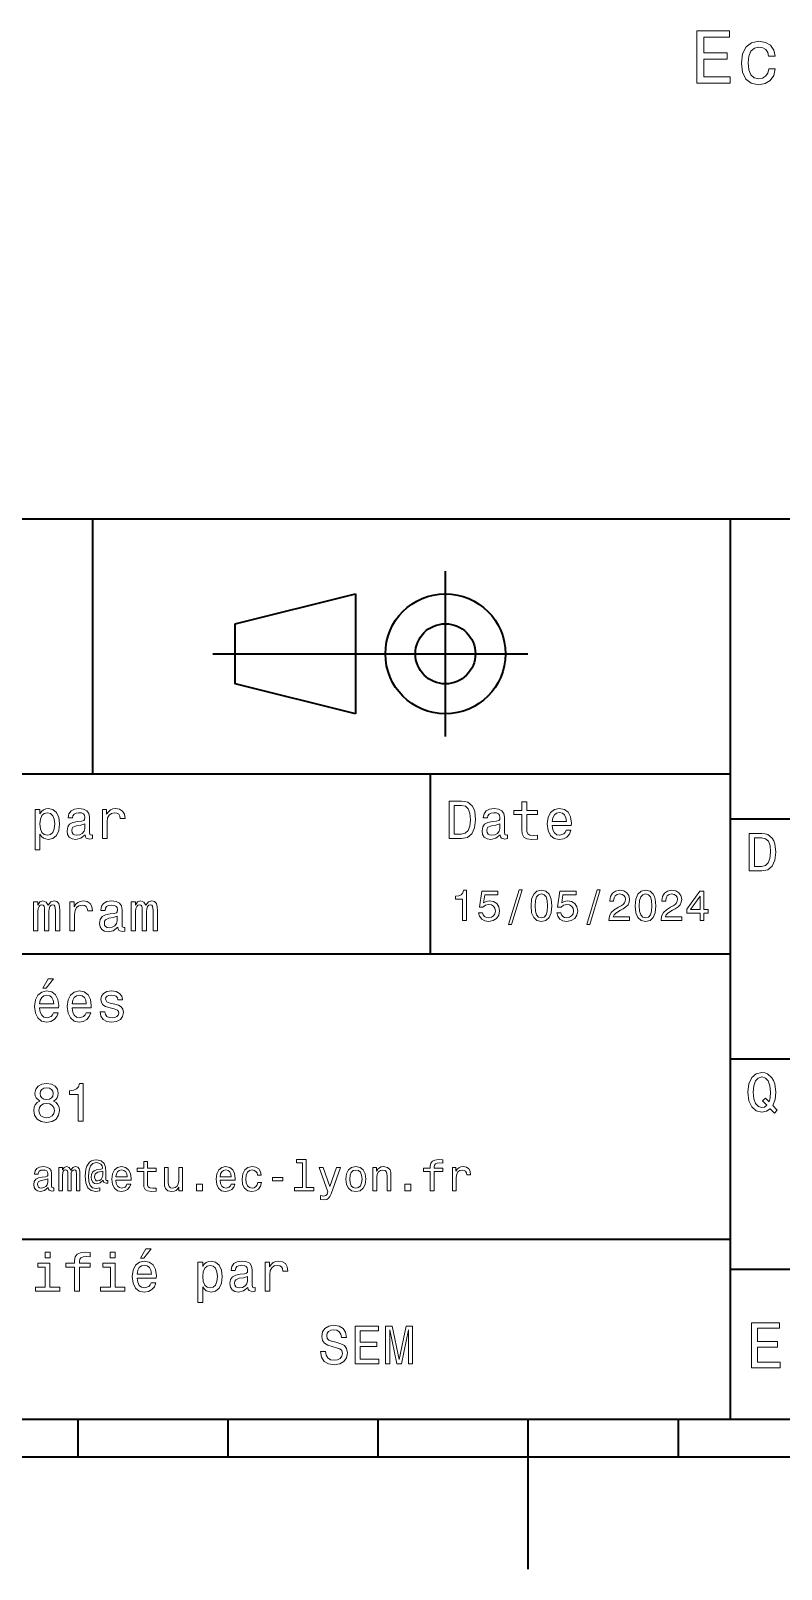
# Model space of a CAD drawing. Extents: x 0 to 297, y 0 to 210.
# Drawn here: x 115.4 to 165.4, y 0 to 102.5 of the extents above; entities that cross this region are included whole.
import ezdxf

# ---------------------------------------------------------------- set-up
doc = ezdxf.new("R2010")
doc.units = 0

msp = doc.modelspace()

# ---------------------------------------------------------------- linework, layer by layer
at = {"color": 7, "lineweight": 35}
for p, q in [((97, 70), (287, 70)), ((162, 10), (162, 70)), ((127.5, 61), (148.5, 61)), ((97, 53), (162, 53)), ((162, 50), (287, 50)), ((97, 41), (162, 41)), ((162, 34), (287, 34)), ((97, 22), (162, 22)), ((162, 20), (287, 20)), ((10, 10), (287, 10)), ((97, 10), (287, 10)), ((98.5, 7.5), (198.5, 7.5))]:
    msp.add_line(p, q, dxfattribs=at)
at = {"color": 7, "lineweight": 35, "ltscale": 0.425}
msp.add_line((119.5, 53), (119.5, 70), dxfattribs=at)
at = {"color": 7, "lineweight": 35, "ltscale": 0.275}
msp.add_line((143, 55.5), (143, 66.5), dxfattribs=at)
at = {"color": 7, "lineweight": 35, "ltscale": 0.206155}
for p, q in [((129, 63), (137, 65)), ((137, 57), (129, 59))]:
    msp.add_line(p, q, dxfattribs=at)
at = {"color": 7, "lineweight": 35, "ltscale": 0.2}
msp.add_line((137, 65), (137, 57), dxfattribs=at)
at = {"color": 7, "lineweight": 35, "ltscale": 0.1}
msp.add_line((129, 59), (129, 63), dxfattribs=at)
at = {"color": 7, "lineweight": 35, "ltscale": 0.3}
msp.add_line((142, 41), (142, 53), dxfattribs=at)
at = {"color": 7, "lineweight": 35, "ltscale": 0.0625}
for p, q in [((118.5, 10), (118.5, 7.5)), ((128.5, 10), (128.5, 7.5)), ((138.5, 10), (138.5, 7.5)), ((158.5, 10), (158.5, 7.5))]:
    msp.add_line(p, q, dxfattribs=at)
at = {"color": 7, "lineweight": 35, "ltscale": 0.25}
msp.add_line((148.5, 10), (148.5, 0), dxfattribs=at)
at = {"color": 7, "lineweight": 13}
for points in [[(159.752777, 99.016754), (161.971786, 99.016754), (161.971786, 99.440384), (160.216751, 99.440384), (160.216751, 100.625542), (161.780151, 100.625542), (161.780151, 101.044128), (160.216751, 101.044128), (160.216751, 102.093124), (161.931442, 102.093124), (161.931442, 102.516754), (159.752777, 102.516754)], [(164.528702, 100.827271), (164.967468, 100.827271), (164.876694, 101.230728), (164.659836, 101.548454), (164.32193, 101.74514), (163.883179, 101.820786), (163.399033, 101.719925), (163.030869, 101.4375), (162.798889, 100.978569), (162.718185, 100.363297), (162.793839, 99.753067), (163.020782, 99.299171), (163.378845, 99.016754), (163.868042, 98.920937), (164.301758, 98.996582), (164.639664, 99.208397), (164.871643, 99.541252), (164.972519, 99.985054), (164.548889, 99.985054), (164.473236, 99.702637), (164.332016, 99.490814), (164.130295, 99.359695), (163.883179, 99.319351), (163.575546, 99.384911), (163.353638, 99.586639), (163.217468, 99.914452), (163.172073, 100.378426), (163.217468, 100.832314), (163.358673, 101.160126), (163.585632, 101.361855), (163.883179, 101.432457), (164.145416, 101.38707), (164.342102, 101.27108), (164.473236, 101.079437)], [(115.986313, 50.326012), (115.986313, 50.625), (115.669312, 50.625), (115.669312, 47.941284), (115.986313, 47.941284), (115.986313, 48.98595), (116.097984, 48.816643), (116.22406, 48.704971), (116.541069, 48.62212), (116.843658, 48.690563), (117.081413, 48.895893), (117.236313, 49.2201), (117.293945, 49.659584), (117.236313, 50.095463), (117.081413, 50.41967), (116.843658, 50.621399), (116.541069, 50.693443), (116.368156, 50.671829), (116.220459, 50.603386), (116.094383, 50.488113)], [(116.48703, 48.9067), (116.274498, 48.953533), (116.119598, 49.097622), (116.022339, 49.331772), (115.989914, 49.659584), (116.022339, 49.983791), (116.119598, 50.217941), (116.274498, 50.358429), (116.48703, 50.408863), (116.681557, 50.358429), (116.836456, 50.21434), (116.933716, 49.98019), (116.969742, 49.659584), (116.933716, 49.335377), (116.836456, 49.097622), (116.681557, 48.953533)], [(119.005043, 48.942726), (119.005043, 48.931919), (119.023056, 48.809441), (119.077087, 48.722984), (119.304031, 48.654541), (119.480545, 48.683357), (119.480545, 48.928314), (119.4049, 48.917507), (119.304031, 48.96434), (119.286026, 49.108429), (119.286026, 50.109871), (119.242798, 50.365635), (119.116714, 50.54575), (118.896973, 50.65382), (118.587173, 50.693443), (118.284584, 50.650219), (118.061241, 50.52774), (117.920746, 50.336815), (117.873917, 50.084656), (117.873917, 50.063042), (118.158501, 50.063042), (118.183716, 50.21434), (118.26297, 50.322407), (118.392654, 50.387249), (118.57637, 50.412464), (118.752884, 50.394455), (118.878967, 50.34042), (118.954613, 50.246758), (118.979828, 50.117077), (118.965416, 49.965778), (118.907784, 49.890129), (118.763687, 49.854107), (118.493515, 49.825291), (118.183716, 49.760448), (117.963974, 49.645176), (117.834297, 49.465057), (117.79467, 49.19849), (117.830688, 48.960735), (117.942368, 48.784222), (118.122482, 48.67255), (118.37104, 48.632927), (118.706055, 48.708576)], [(120.143372, 48.690563), (120.460373, 48.690563), (120.460373, 49.796471), (120.492798, 50.063042), (120.590057, 50.253963), (120.748558, 50.369236), (120.961098, 50.408863), (121.119598, 50.383648), (121.238472, 50.3116), (121.310516, 50.189121), (121.335739, 50.023415), (121.656342, 50.023415), (121.613113, 50.315205), (121.49424, 50.524136), (121.296112, 50.650219), (121.02594, 50.693443), (120.842224, 50.664627), (120.683716, 50.592579), (120.543228, 50.4701), (120.431557, 50.304398), (120.431557, 50.625), (120.143372, 50.625)], [(144.080688, 51.190563), (143.248566, 51.190563), (143.248566, 48.690563), (144.080688, 48.690563), (144.473343, 48.769814), (144.765137, 49.011169), (144.945251, 49.40382), (145.010086, 49.940563), (144.952454, 50.488113), (144.880402, 50.70425), (144.779541, 50.877163), (144.487747, 51.111313), (144.296829, 51.168949)], [(144.055481, 50.891571), (144.329254, 50.837536), (144.516571, 50.671829), (144.628235, 50.376442), (144.664261, 49.940563), (144.624634, 49.519093), (144.51297, 49.223705), (144.322052, 49.047192), (144.055481, 48.989555), (143.583572, 48.989555), (143.583572, 50.891571)], [(146.656342, 48.942726), (146.656342, 48.931919), (146.674347, 48.809441), (146.728394, 48.722984), (146.955338, 48.654541), (147.131851, 48.683357), (147.131851, 48.928314), (147.056198, 48.917507), (146.955338, 48.96434), (146.937317, 49.108429), (146.937317, 50.109871), (146.894089, 50.365635), (146.768005, 50.54575), (146.548264, 50.65382), (146.23848, 50.693443), (145.935883, 50.650219), (145.71254, 50.52774), (145.572052, 50.336815), (145.525223, 50.084656), (145.525223, 50.063042), (145.809799, 50.063042), (145.835022, 50.21434), (145.914261, 50.322407), (146.043945, 50.387249), (146.227661, 50.412464), (146.404175, 50.394455), (146.530258, 50.34042), (146.605911, 50.246758), (146.631119, 50.117077), (146.616714, 49.965778), (146.559082, 49.890129), (146.414978, 49.854107), (146.144806, 49.825291), (145.835022, 49.760448), (145.61528, 49.645176), (145.485596, 49.465057), (145.445969, 49.19849), (145.481995, 48.960735), (145.593658, 48.784222), (145.773773, 48.67255), (146.022339, 48.632927), (146.357346, 48.708576)], [(148.100861, 50.289986), (148.100861, 49.320965), (148.122482, 49.007565), (148.223343, 48.791428), (148.425079, 48.665348), (148.767288, 48.62212), (149.141937, 48.640129), (149.141937, 48.913906), (148.868149, 48.892292), (148.619598, 48.921112), (148.486313, 49.011169), (148.42868, 49.162464), (148.417862, 49.375), (148.417862, 50.289986), (149.141937, 50.289986), (149.141937, 50.560158), (148.417862, 50.560158), (148.417862, 51.125721), (148.100861, 51.125721), (148.100861, 50.560158), (147.553314, 50.560158), (147.553314, 50.289986)], [(150.121765, 49.565922), (151.389771, 49.565922), (151.393372, 49.713619), (151.335739, 50.127884), (151.177231, 50.437683), (150.925079, 50.625), (150.590057, 50.693443), (150.262253, 50.621399), (150.010086, 50.41967), (149.847977, 50.091862), (149.790344, 49.659584), (149.844376, 49.216499), (150.006485, 48.892292), (150.255051, 48.690563), (150.579254, 48.62212), (150.860229, 48.668949), (151.090775, 48.791428), (151.260086, 48.98595), (151.357346, 49.245319), (151.043945, 49.245319), (150.979111, 49.101227), (150.885452, 48.993156), (150.618881, 48.9067), (150.413544, 48.946327), (150.258652, 49.072407), (150.157776, 49.27774), (150.121765, 49.555115)], [(150.121765, 49.832493), (150.161377, 50.081055), (150.258652, 50.264771), (150.406342, 50.376442), (150.600861, 50.416069), (150.791794, 50.376442), (150.939484, 50.264771), (151.029541, 50.081055), (151.061966, 49.832493)], [(118.969025, 49.367798), (118.925797, 49.180477), (118.810516, 49.036385), (118.637611, 48.942726), (118.425072, 48.910305), (118.288185, 48.928314), (118.190926, 48.98595), (118.129684, 49.086815), (118.111671, 49.227306), (118.126083, 49.353386), (118.183716, 49.443443), (118.414268, 49.544312), (118.706055, 49.587536), (118.969025, 49.673992)], [(146.620316, 49.367798), (146.577087, 49.180477), (146.461823, 49.036385), (146.28891, 48.942726), (146.07637, 48.910305), (145.939484, 48.928314), (145.842224, 48.98595), (145.780975, 49.086815), (145.76297, 49.227306), (145.777374, 49.353386), (145.835022, 49.443443), (146.065567, 49.544312), (146.357346, 49.587536), (146.620316, 49.673992)], [(164.080688, 49.030979), (163.248566, 49.030979), (163.248566, 46.530979), (164.080688, 46.530979), (164.473343, 46.610229), (164.765137, 46.851585), (164.945251, 47.244236), (165.010086, 47.780979), (164.952454, 48.328529), (164.880402, 48.544666), (164.779541, 48.717579), (164.487747, 48.951729), (164.296829, 49.009365)], [(164.055481, 48.731987), (164.329254, 48.677952), (164.516571, 48.512245), (164.628235, 48.216858), (164.664261, 47.780979), (164.624634, 47.359509), (164.51297, 47.064121), (164.322052, 46.887608), (164.055481, 46.829971), (163.583572, 46.829971), (163.583572, 48.731987)], [(144.14122, 43.224785), (144.403458, 43.224785), (144.403458, 45.239193), (144.207504, 45.239193), (144.155624, 45.0634), (144.05188, 44.945248), (143.893372, 44.876083), (143.674362, 44.853027), (143.674362, 44.648415), (144.14122, 44.648415)], [(145.213257, 43.746399), (145.276657, 43.510086), (145.417877, 43.325649), (145.625366, 43.210377), (145.890488, 43.167149), (146.181564, 43.219021), (146.409225, 43.360233), (146.553314, 43.585014), (146.608078, 43.873199), (146.559082, 44.141212), (146.420761, 44.351585), (146.20462, 44.487034), (145.925079, 44.536022), (145.708939, 44.501442), (145.541794, 44.406342), (145.622482, 44.945248), (146.498566, 44.945248), (146.498566, 45.181557), (145.429398, 45.181557), (145.270905, 44.12104), (145.50145, 44.12104), (145.668594, 44.256485), (145.881851, 44.305477), (146.066284, 44.273777), (146.207504, 44.181557), (146.296829, 44.040348), (146.328537, 43.858791), (146.296829, 43.677235), (146.20462, 43.536022), (146.0634, 43.446686), (145.881851, 43.414986), (145.729111, 43.435158), (145.610962, 43.501442), (145.524506, 43.605186), (145.481277, 43.746399)], [(147.213257, 42.956772), (147.412109, 42.956772), (148.109512, 45.279541), (147.907791, 45.279541)], [(148.703171, 44.201729), (148.746399, 43.749279), (148.881851, 43.426514), (149.097992, 43.230549), (149.397705, 43.167149), (149.694534, 43.230549), (149.910675, 43.426514), (150.043228, 43.749279), (150.08934, 44.201729), (150.043228, 44.651299), (149.98848, 44.829971), (149.910675, 44.976948), (149.694534, 45.172913), (149.397705, 45.239193), (149.097992, 45.172913), (148.881851, 44.974064), (148.746399, 44.651299)], [(150.417877, 43.746399), (150.481277, 43.510086), (150.622482, 43.325649), (150.829971, 43.210377), (151.095108, 43.167149), (151.386169, 43.219021), (151.613831, 43.360233), (151.757935, 43.585014), (151.812683, 43.873199), (151.763687, 44.141212), (151.625366, 44.351585), (151.409225, 44.487034), (151.129684, 44.536022), (150.913544, 44.501442), (150.746399, 44.406342), (150.827087, 44.945248), (151.703171, 44.945248), (151.703171, 45.181557), (150.634003, 45.181557), (150.47551, 44.12104), (150.706055, 44.12104), (150.873199, 44.256485), (151.086456, 44.305477), (151.270905, 44.273777), (151.412109, 44.181557), (151.50145, 44.040348), (151.533142, 43.858791), (151.50145, 43.677235), (151.409225, 43.536022), (151.268021, 43.446686), (151.086456, 43.414986), (150.933716, 43.435158), (150.815567, 43.501442), (150.729111, 43.605186), (150.685883, 43.746399)], [(152.417877, 42.956772), (152.616714, 42.956772), (153.314133, 45.279541), (153.112396, 45.279541)], [(153.899139, 43.224785), (155.273773, 43.224785), (155.273773, 43.472622), (154.187317, 43.472622), (154.247849, 43.60807), (154.351593, 43.720463), (154.671478, 43.925072), (154.841507, 44.011528), (155.031708, 44.135448), (155.167145, 44.279541), (155.244965, 44.44957), (155.273773, 44.642651), (155.224792, 44.884727), (155.08934, 45.074928), (154.881851, 45.195965), (154.613831, 45.239193), (154.337173, 45.190201), (154.126801, 45.054756), (153.991364, 44.838619), (153.945251, 44.553314), (153.945251, 44.51297), (154.207504, 44.51297), (154.207504, 44.536022), (154.233429, 44.731991), (154.311249, 44.876083), (154.435165, 44.9683), (154.599426, 45), (154.766571, 44.971184), (154.890488, 44.899136), (154.971191, 44.786743), (155, 44.645535), (154.979828, 44.51297), (154.925079, 44.400578), (154.832855, 44.302593), (154.706055, 44.216141), (154.536026, 44.12392), (154.253601, 43.945248), (154.054764, 43.755043), (153.9366, 43.524498), (153.899139, 43.233429)], [(155.642654, 44.201729), (155.685883, 43.749279), (155.821335, 43.426514), (156.037476, 43.230549), (156.337173, 43.167149), (156.634003, 43.230549), (156.850143, 43.426514), (156.982712, 43.749279), (157.028824, 44.201729), (156.982712, 44.651299), (156.927963, 44.829971), (156.850143, 44.976948), (156.634003, 45.172913), (156.337173, 45.239193), (156.037476, 45.172913), (155.821335, 44.974064), (155.685883, 44.651299)], [(157.368881, 43.224785), (158.743515, 43.224785), (158.743515, 43.472622), (157.657059, 43.472622), (157.71759, 43.60807), (157.821335, 43.720463), (158.14122, 43.925072), (158.311249, 44.011528), (158.50145, 44.135448), (158.636887, 44.279541), (158.714706, 44.44957), (158.743515, 44.642651), (158.694534, 44.884727), (158.559082, 45.074928), (158.351593, 45.195965), (158.083572, 45.239193), (157.806915, 45.190201), (157.596542, 45.054756), (157.461105, 44.838619), (157.414993, 44.553314), (157.414993, 44.51297), (157.677231, 44.51297), (157.677231, 44.536022), (157.703171, 44.731991), (157.780991, 44.876083), (157.904907, 44.9683), (158.069168, 45), (158.236313, 44.971184), (158.360229, 44.899136), (158.440918, 44.786743), (158.469742, 44.645535), (158.44957, 44.51297), (158.394821, 44.400578), (158.302597, 44.302593), (158.175797, 44.216141), (158.005768, 44.12392), (157.723343, 43.945248), (157.524506, 43.755043), (157.406342, 43.524498), (157.368881, 43.233429)], [(159.965424, 43.224785), (160.224792, 43.224785), (160.224792, 43.720463), (160.510086, 43.720463), (160.510086, 43.951008), (160.224792, 43.951008), (160.224792, 45.181557), (159.96254, 45.181557), (159.086456, 43.974064), (159.086456, 43.720463), (159.965424, 43.720463)], [(115.561241, 42.530979), (115.853027, 42.530979), (115.853027, 43.824207), (115.87104, 44.01873), (115.925072, 44.159222), (116.007927, 44.242073), (116.115997, 44.274494), (116.202454, 44.245678), (116.260086, 44.17363), (116.288902, 44.051151), (116.299713, 43.88905), (116.299713, 42.530979), (116.573486, 42.530979), (116.573486, 43.824207), (116.591499, 44.015129), (116.645531, 44.155621), (116.731987, 44.242073), (116.840057, 44.274494), (116.926514, 44.245678), (116.984146, 44.17363), (117.020172, 43.88905), (117.020172, 42.530979), (117.311958, 42.530979), (117.311958, 43.867435), (117.293945, 44.144814), (117.236313, 44.357349), (117.12104, 44.48703), (116.933716, 44.533859), (116.713974, 44.461815), (116.54467, 44.25288), (116.411385, 44.458214), (116.188042, 44.533859), (115.982712, 44.461815), (115.842216, 44.260086), (115.842216, 44.465416), (115.561241, 44.465416)], [(117.974785, 42.530979), (118.291786, 42.530979), (118.291786, 43.636887), (118.324211, 43.903458), (118.421471, 44.094379), (118.579971, 44.209652), (118.792511, 44.249279), (118.951012, 44.224064), (119.069885, 44.152016), (119.14193, 44.029537), (119.167145, 43.863831), (119.487755, 43.863831), (119.444527, 44.155621), (119.325653, 44.364552), (119.127525, 44.490635), (118.857346, 44.533859), (118.67363, 44.505043), (118.515129, 44.432995), (118.374641, 44.310516), (118.26297, 44.144814), (118.26297, 44.465416), (117.974785, 44.465416)], [(121.17363, 42.783142), (121.17363, 42.772335), (121.191643, 42.649857), (121.245682, 42.5634), (121.472626, 42.494957), (121.649139, 42.523773), (121.649139, 42.76873), (121.573486, 42.757923), (121.472626, 42.804756), (121.454613, 42.948845), (121.454613, 43.950287), (121.411385, 44.206051), (121.285309, 44.386166), (121.065567, 44.494236), (120.755768, 44.533859), (120.453171, 44.490635), (120.229828, 44.368156), (120.08934, 44.177231), (120.042511, 43.925072), (120.042511, 43.903458), (120.327087, 43.903458), (120.35231, 44.054756), (120.431557, 44.162823), (120.561241, 44.227665), (120.744957, 44.25288), (120.921471, 44.234871), (121.047554, 44.180836), (121.123199, 44.087173), (121.148415, 43.957493), (121.134003, 43.806194), (121.07637, 43.730545), (120.932281, 43.694523), (120.662109, 43.665707), (120.35231, 43.600864), (120.132568, 43.485592), (120.002884, 43.305473), (119.963257, 43.038906), (119.999283, 42.801151), (120.110954, 42.624638), (120.291069, 42.512966), (120.539627, 42.473343), (120.874641, 42.548992)], [(122.067001, 42.530979), (122.358795, 42.530979), (122.358795, 43.824207), (122.376801, 44.01873), (122.43084, 44.159222), (122.513687, 44.242073), (122.621758, 44.274494), (122.708214, 44.245678), (122.765854, 44.17363), (122.79467, 44.051151), (122.805481, 43.88905), (122.805481, 42.530979), (123.079254, 42.530979), (123.079254, 43.824207), (123.097267, 44.015129), (123.151299, 44.155621), (123.237755, 44.242073), (123.345825, 44.274494), (123.432281, 44.245678), (123.489914, 44.17363), (123.52594, 43.88905), (123.52594, 42.530979), (123.817726, 42.530979), (123.817726, 43.867435), (123.799713, 44.144814), (123.742081, 44.357349), (123.626801, 44.48703), (123.439484, 44.533859), (123.219742, 44.461815), (123.05043, 44.25288), (122.917145, 44.458214), (122.693802, 44.533859), (122.48848, 44.461815), (122.347984, 44.260086), (122.347984, 44.465416), (122.067001, 44.465416)], [(148.979828, 44.201729), (149.002884, 44.550434), (149.074936, 44.801155), (149.20462, 44.948128), (149.397705, 45), (149.587906, 44.948128), (149.71759, 44.801155), (149.789627, 44.550434), (149.812683, 44.201729), (149.789627, 43.850143), (149.71759, 43.599426), (149.587906, 43.45245), (149.397705, 43.403458), (149.20462, 43.45245), (149.074936, 43.599426), (149.002884, 43.850143)], [(155.919312, 44.201729), (155.942368, 44.550434), (156.01442, 44.801155), (156.144104, 44.948128), (156.337173, 45), (156.527374, 44.948128), (156.657059, 44.801155), (156.729111, 44.550434), (156.752167, 44.201729), (156.729111, 43.850143), (156.657059, 43.599426), (156.527374, 43.45245), (156.337173, 43.403458), (156.144104, 43.45245), (156.01442, 43.599426), (155.942368, 43.850143)], [(159.328537, 43.951008), (159.965424, 44.847263), (159.965424, 43.951008)], [(121.137611, 43.208214), (121.094383, 43.020893), (120.979111, 42.876801), (120.806198, 42.783142), (120.593658, 42.750721), (120.456772, 42.76873), (120.359512, 42.826366), (120.298271, 42.927231), (120.280258, 43.067722), (120.29467, 43.193802), (120.35231, 43.283859), (120.582855, 43.384727), (120.874641, 43.427952), (121.137611, 43.514408)], [(116.184441, 38.728386), (116.396973, 38.728386), (116.897697, 39.340778), (116.54467, 39.340778)], [(115.964699, 37.406338), (117.232712, 37.406338), (117.236313, 37.554035), (117.178673, 37.9683), (117.020172, 38.278099), (116.768013, 38.465416), (116.432999, 38.533859), (116.105186, 38.461815), (115.853027, 38.260086), (115.690918, 37.932278), (115.633286, 37.5), (115.687317, 37.056915), (115.849426, 36.732708), (116.097984, 36.530979), (116.422188, 36.462536), (116.703171, 36.509365), (116.933716, 36.631844), (117.103027, 36.826366), (117.200287, 37.085735), (116.886887, 37.085735), (116.822044, 36.941643), (116.728386, 36.833572), (116.461815, 36.747116), (116.256485, 36.786743), (116.101585, 36.912823), (116.000717, 37.118156), (115.964699, 37.395531)], [(115.964699, 37.672909), (116.004318, 37.921471), (116.101585, 38.105186), (116.249283, 38.216858), (116.443802, 38.256485), (116.634727, 38.216858), (116.782425, 38.105186), (116.872482, 37.921471), (116.9049, 37.672909)], [(118.133286, 37.406338), (119.401299, 37.406338), (119.4049, 37.554035), (119.34726, 37.9683), (119.188766, 38.278099), (118.9366, 38.465416), (118.601585, 38.533859), (118.273773, 38.461815), (118.021614, 38.260086), (117.859512, 37.932278), (117.801872, 37.5), (117.855911, 37.056915), (118.018013, 36.732708), (118.266571, 36.530979), (118.590775, 36.462536), (118.871758, 36.509365), (119.10231, 36.631844), (119.271614, 36.826366), (119.368881, 37.085735), (119.055481, 37.085735), (118.990631, 36.941643), (118.896973, 36.833572), (118.630402, 36.747116), (118.425072, 36.786743), (118.270172, 36.912823), (118.169312, 37.118156), (118.133286, 37.395531)], [(118.133286, 37.672909), (118.172913, 37.921471), (118.270172, 38.105186), (118.41787, 38.216858), (118.612396, 38.256485), (118.803314, 38.216858), (118.951012, 38.105186), (119.041069, 37.921471), (119.073486, 37.672909)], [(120.971901, 37.658501), (120.66571, 37.730545), (120.438766, 37.8134), (120.363113, 37.982708), (120.384727, 38.101585), (120.460373, 38.188038), (120.582855, 38.242073), (120.759369, 38.263687), (120.92868, 38.242073), (121.061966, 38.177231), (121.148415, 38.079971), (121.184441, 37.950287), (121.49424, 37.950287), (121.49424, 37.957493), (121.440201, 38.191643), (121.292511, 38.375359), (121.061966, 38.490635), (120.759369, 38.533859), (120.453171, 38.490635), (120.229828, 38.371758), (120.08934, 38.195244), (120.046112, 37.971901), (120.078529, 37.755764), (120.179398, 37.604465), (120.3451, 37.496399), (120.586456, 37.42075), (120.939484, 37.334293), (121.155624, 37.244236), (121.213257, 37.172188), (121.234871, 37.064121), (121.202454, 36.930836), (121.115997, 36.829971), (120.97551, 36.765129), (120.788185, 36.743515), (120.590057, 36.765129), (120.445969, 36.840778), (120.348709, 36.963257), (120.309082, 37.132565), (120.002884, 37.132565), (120.053314, 36.844379), (120.201012, 36.635445), (120.435158, 36.509365), (120.759369, 36.462536), (121.097984, 36.509365), (121.346542, 36.635445), (121.497841, 36.837173), (121.551872, 37.100143), (121.512253, 37.327087), (121.400574, 37.481987), (121.216858, 37.582851)], [(164.642654, 30.685879), (164.916428, 30.401297), (165.107346, 30.592218), (164.811966, 30.894812), (164.963257, 31.305475), (165.010086, 31.780979), (164.941635, 32.339336), (164.862396, 32.56628), (164.757919, 32.753601), (164.46254, 33.009365), (164.282425, 33.074207), (164.08429, 33.099422), (163.702454, 33.009365), (163.41066, 32.757202), (163.223343, 32.342937), (163.158508, 31.780979), (163.223343, 31.219019), (163.407059, 30.804754), (163.698853, 30.54899), (164.08429, 30.462536), (164.39769, 30.520172)], [(115.986313, 31.197405), (115.802597, 31.09654), (115.676514, 30.956051), (115.59726, 30.779539), (115.572044, 30.567001), (115.629684, 30.246397), (115.795387, 29.997837), (116.065559, 29.839336), (116.432999, 29.778097), (116.796829, 29.839336), (117.067001, 29.997837), (117.232712, 30.246397), (117.293945, 30.567001), (117.265129, 30.779539), (117.189484, 30.956051), (117.059799, 31.09654), (116.879684, 31.197405), (117.023773, 31.283861), (117.124641, 31.402737), (117.185883, 31.546829), (117.207489, 31.723343), (117.149857, 31.979107), (116.998558, 32.184437), (116.753601, 32.317722), (116.432999, 32.368156), (116.108788, 32.317722), (115.863831, 32.184437), (115.708939, 31.979107), (115.6549, 31.723343), (115.672913, 31.546829), (115.734146, 31.402737)], [(115.997116, 31.694523), (116.02594, 31.853025), (116.112396, 31.975504), (116.249283, 32.051151), (116.432999, 32.079971), (116.613113, 32.051151), (116.75, 31.975504), (116.836456, 31.853025), (116.868874, 31.694523), (116.836456, 31.532419), (116.75, 31.40634), (116.613113, 31.323486), (116.432999, 31.298271), (116.249283, 31.327089), (116.112396, 31.40634), (116.02594, 31.532419)], [(118.536743, 29.850143), (118.864555, 29.850143), (118.864555, 32.368156), (118.619598, 32.368156), (118.554756, 32.148415), (118.425072, 32.000721), (118.226944, 31.914265), (117.953171, 31.885447), (117.953171, 31.629683), (118.536743, 31.629683)], [(164.41571, 30.916426), (164.260803, 30.801151), (164.08429, 30.765129), (163.850143, 30.829971), (163.666428, 31.024494), (163.543945, 31.341497), (163.504318, 31.780979), (163.543945, 32.216858), (163.662827, 32.537464), (163.846542, 32.731987), (164.08429, 32.80043), (164.318451, 32.731987), (164.502167, 32.533859), (164.621033, 32.213257), (164.664261, 31.780979), (164.631851, 31.40634), (164.5634, 31.150576), (164.329254, 31.395533), (164.13472, 31.211815)], [(115.91787, 30.574207), (115.950287, 30.765129), (116.054756, 30.909222), (116.216858, 31.002882), (116.432999, 31.035301), (116.645531, 31.002882), (116.807632, 30.909222), (116.912102, 30.765129), (116.948128, 30.574207), (116.912102, 30.368876), (116.807632, 30.213976), (116.645531, 30.113111), (116.432999, 30.08069), (116.216858, 30.113111), (116.054756, 30.213976), (115.950287, 30.368876)], [(116.538902, 25.426514), (116.538902, 25.417868), (116.553314, 25.319885), (116.596542, 25.250721), (116.778099, 25.195967), (116.919304, 25.219021), (116.919304, 25.414986), (116.858788, 25.406342), (116.778099, 25.443806), (116.763687, 25.559078), (116.763687, 26.360231), (116.729103, 26.564842), (116.628242, 26.708935), (116.452446, 26.795389), (116.204605, 26.827091), (115.962532, 26.792507), (115.783859, 26.694525), (115.671471, 26.541788), (115.634003, 26.340059), (115.634003, 26.322767), (115.861671, 26.322767), (115.881844, 26.443806), (115.945244, 26.53026), (116.048988, 26.582134), (116.195961, 26.602306), (116.337173, 26.587896), (116.438034, 26.54467), (116.498558, 26.469742), (116.51873, 26.365995), (116.507202, 26.244957), (116.46109, 26.184439), (116.345818, 26.155621), (116.129684, 26.132566), (115.881844, 26.080692), (115.706055, 25.988474), (115.602303, 25.844381), (115.570602, 25.631124), (115.599426, 25.440924), (115.688759, 25.299713), (115.832855, 25.210375), (116.0317, 25.178675), (116.299713, 25.239195)], [(117.253601, 25.224785), (117.48703, 25.224785), (117.48703, 26.259367), (117.501442, 26.414986), (117.54467, 26.527378), (117.610947, 26.59366), (117.697403, 26.619598), (117.766571, 26.596542), (117.812683, 26.538906), (117.835732, 26.440924), (117.844376, 26.311241), (117.844376, 25.224785), (118.0634, 25.224785), (118.0634, 26.259367), (118.077805, 26.412106), (118.121033, 26.524496), (118.190201, 26.59366), (118.276657, 26.619598), (118.345818, 26.596542), (118.39193, 26.538906), (118.420746, 26.311241), (118.420746, 25.224785), (118.654175, 25.224785), (118.654175, 26.293949), (118.639771, 26.515852), (118.593658, 26.685881), (118.501442, 26.789627), (118.351585, 26.827091), (118.175789, 26.769453), (118.040344, 26.602306), (117.933716, 26.766571), (117.755043, 26.827091), (117.590775, 26.769453), (117.478386, 26.60807), (117.478386, 26.772335), (117.253601, 26.772335)], [(120.504318, 25.734871), (120.504318, 25.902018), (120.458214, 25.893373), (120.403458, 25.913546), (120.386169, 25.974064), (120.386169, 26.446688), (120.363113, 26.780981), (120.270889, 27.02882), (120.054756, 27.213257), (119.752159, 27.279539), (119.57637, 27.262249), (119.426514, 27.210375), (119.296829, 27.12392), (119.193085, 27.002882), (119.112389, 26.850145), (119.054756, 26.662825), (119.020172, 26.438042), (119.008644, 26.184439), (119.048988, 25.737753), (119.178673, 25.42075), (119.394814, 25.230549), (119.703171, 25.170031), (119.985588, 25.216139), (119.985588, 25.406342), (119.737747, 25.360231), (119.498558, 25.409224), (119.340057, 25.567724), (119.253601, 25.835735), (119.227661, 26.224785), (119.256485, 26.605188), (119.354462, 26.876081), (119.51297, 27.040346), (119.743515, 27.095102), (119.919312, 27.063402), (120.048988, 26.988474), (120.129684, 26.876081), (120.158501, 26.746399), (120.126801, 26.682999), (120.040344, 26.654179), (119.757927, 26.610952), (119.602303, 26.547552), (119.489914, 26.449568), (119.42363, 26.314121), (119.403458, 26.135448), (119.429398, 25.942364), (119.501442, 25.798271), (119.619598, 25.708935), (119.775215, 25.680117), (120.002884, 25.740635), (120.195969, 25.930836), (120.195969, 25.913546), (120.242073, 25.760807), (120.400574, 25.714699)], [(121.046112, 25.925074), (122.060516, 25.925074), (122.0634, 26.043228), (122.017288, 26.374641), (121.890488, 26.622478), (121.688759, 26.772335), (121.420746, 26.827091), (121.158501, 26.769453), (120.956772, 26.60807), (120.827087, 26.345821), (120.780975, 26), (120.824203, 25.645535), (120.953888, 25.386168), (121.15274, 25.224785), (121.412102, 25.170031), (121.636887, 25.207495), (121.821327, 25.305477), (121.956772, 25.461096), (122.034584, 25.668589), (121.783859, 25.668589), (121.731987, 25.553314), (121.657059, 25.46686), (121.443802, 25.397696), (121.279541, 25.429396), (121.155624, 25.53026), (121.074928, 25.694525), (121.046112, 25.916428)], [(122.899139, 26.504324), (122.899139, 25.729107), (122.916428, 25.478388), (122.997116, 25.305477), (123.158501, 25.204613), (123.432281, 25.170031), (123.731987, 25.184439), (123.731987, 25.40346), (123.51297, 25.386168), (123.314117, 25.409224), (123.207489, 25.48127), (123.161385, 25.602306), (123.15274, 25.772335), (123.15274, 26.504324), (123.731987, 26.504324), (123.731987, 26.720463), (123.15274, 26.720463), (123.15274, 27.172913), (122.899139, 27.172913), (122.899139, 26.720463), (122.461098, 26.720463), (122.461098, 26.504324)], [(125.48703, 26.772335), (125.233429, 26.772335), (125.233429, 25.878963), (125.204613, 25.671471), (125.12104, 25.521614), (124.991356, 25.429396), (124.821327, 25.400578), (124.685883, 25.423632), (124.599426, 25.492796), (124.55043, 25.610952), (124.53891, 25.778099), (124.53891, 26.772335), (124.285301, 26.772335), (124.285301, 25.755045), (124.293945, 25.550434), (124.348709, 25.380404), (124.515854, 25.224785), (124.783859, 25.170031), (124.927956, 25.190203), (125.051872, 25.242075), (125.158501, 25.331413), (125.244957, 25.461096), (125.244957, 25.224785), (125.48703, 25.224785)], [(127.985596, 25.925074), (129, 25.925074), (129.002884, 26.043228), (128.956772, 26.374641), (128.829971, 26.622478), (128.62825, 26.772335), (128.360229, 26.827091), (128.097992, 26.769453), (127.896255, 26.60807), (127.766571, 26.345821), (127.720459, 26), (127.763687, 25.645535), (127.893372, 25.386168), (128.092224, 25.224785), (128.351593, 25.170031), (128.57637, 25.207495), (128.760803, 25.305477), (128.896255, 25.461096), (128.97406, 25.668589), (128.723343, 25.668589), (128.671478, 25.553314), (128.596542, 25.46686), (128.383286, 25.397696), (128.219025, 25.429396), (128.095108, 25.53026), (128.014404, 25.694525), (127.985596, 25.916428)], [(130.484161, 26.259367), (130.734879, 26.259367), (130.682999, 26.489914), (130.559082, 26.671471), (130.365997, 26.783863), (130.11528, 26.827091), (129.838623, 26.769453), (129.62825, 26.60807), (129.495682, 26.345821), (129.44957, 25.994238), (129.492798, 25.645535), (129.622482, 25.386168), (129.827087, 25.224785), (130.106628, 25.170031), (130.354462, 25.213257), (130.547546, 25.334295), (130.680115, 25.524496), (130.737762, 25.778099), (130.495682, 25.778099), (130.452454, 25.616716), (130.371765, 25.495678), (130.256485, 25.42075), (130.11528, 25.397696), (129.939484, 25.43516), (129.812683, 25.550434), (129.734879, 25.737753), (129.708939, 26.002882), (129.734879, 26.262249), (129.815567, 26.449568), (129.945251, 26.564842), (130.11528, 26.605188), (130.265137, 26.579252), (130.377533, 26.51297), (130.452454, 26.40346)], [(133.472626, 27.080692), (133.472626, 25.438042), (132.951019, 25.438042), (132.951019, 25.224785), (134.244965, 25.224785), (134.244965, 25.438042), (133.726227, 25.438042), (133.726227, 27.293949), (133.074936, 27.293949), (133.074936, 27.080692)], [(135.743515, 26.772335), (135.299713, 25.49856), (134.864563, 26.772335), (134.587906, 26.772335), (135.175797, 25.13833), (135.123932, 24.994238), (135.043228, 24.896255), (134.907791, 24.864553), (134.674347, 24.893373), (134.674347, 24.648417), (134.919312, 24.62536), (135.095108, 24.648417), (135.219025, 24.720463), (135.308365, 24.844381), (135.386169, 25.025938), (136.01442, 26.772335)], [(136.363113, 25.99712), (136.409225, 25.645535), (136.541794, 25.386168), (136.752167, 25.224785), (137.034592, 25.170031), (137.314117, 25.224785), (137.524506, 25.383286), (137.657074, 25.642653), (137.706055, 25.99712), (137.657074, 26.348703), (137.524506, 26.610952), (137.314117, 26.769453), (137.034592, 26.827091), (136.752167, 26.769453), (136.541794, 26.60807), (136.409225, 26.348703)], [(138.172913, 25.224785), (138.426514, 25.224785), (138.426514, 26.118156), (138.452454, 26.322767), (138.536026, 26.472624), (138.66571, 26.564842), (138.838623, 26.599424), (138.976959, 26.570606), (139.063416, 26.492796), (139.106628, 26.363113), (139.121048, 26.190203), (139.121048, 25.224785), (139.374649, 25.224785), (139.374649, 26.242077), (139.363113, 26.446688), (139.311249, 26.616716), (139.14122, 26.772335), (138.876083, 26.827091), (138.729111, 26.806917), (138.605194, 26.752163), (138.498566, 26.659943), (138.414993, 26.536024), (138.414993, 26.772335), (138.172913, 26.772335)], [(141.994247, 26.504324), (141.994247, 25.224785), (142.247849, 25.224785), (142.247849, 26.504324), (142.824219, 26.504324), (142.824219, 26.720463), (142.247849, 26.720463), (142.247849, 26.815563), (142.268021, 26.930836), (142.334305, 27.008646), (142.446686, 27.054756), (142.608078, 27.072046), (142.824219, 27.06052), (142.824219, 27.279539), (142.550446, 27.293949), (142.302597, 27.268013), (142.1297, 27.190203), (142.02594, 27.054756), (141.994247, 26.861671), (141.994247, 26.720463), (141.530273, 26.720463), (141.530273, 26.504324)], [(143.472626, 25.224785), (143.726227, 25.224785), (143.726227, 26.10951), (143.752167, 26.322767), (143.829987, 26.475506), (143.956787, 26.567724), (144.126801, 26.599424), (144.253601, 26.579252), (144.348709, 26.521614), (144.406342, 26.423632), (144.426514, 26.291067), (144.683014, 26.291067), (144.648422, 26.524496), (144.553314, 26.691643), (144.394821, 26.792507), (144.17868, 26.827091), (144.031708, 26.804035), (143.904907, 26.746399), (143.792511, 26.648417), (143.703186, 26.515852), (143.703186, 26.772335), (143.472626, 26.772335)], [(116.510086, 25.766571), (116.475502, 25.616716), (116.383286, 25.501442), (116.244957, 25.426514), (116.074928, 25.400578), (115.965416, 25.414986), (115.887604, 25.461096), (115.838615, 25.541788), (115.824203, 25.654181), (115.835732, 25.755045), (115.881844, 25.827091), (116.066284, 25.907782), (116.299713, 25.942364), (116.510086, 26.011528)], [(120.170029, 26.279539), (120.141212, 26.100866), (120.069168, 25.974064), (119.959656, 25.896255), (119.829971, 25.873199), (119.740631, 25.887609), (119.677231, 25.939482), (119.636887, 26.025938), (119.625359, 26.146975), (119.674347, 26.345821), (119.841499, 26.449568), (120.170029, 26.53026)], [(121.046112, 26.138329), (121.077812, 26.337177), (121.155624, 26.48415), (121.273773, 26.573488), (121.429398, 26.605188), (121.58213, 26.573488), (121.700287, 26.48415), (121.772339, 26.337177), (121.798271, 26.138329)], [(126.426514, 25.224785), (126.824211, 25.224785), (126.824211, 25.654181), (126.426514, 25.654181)], [(127.985596, 26.138329), (128.017288, 26.337177), (128.095108, 26.48415), (128.213257, 26.573488), (128.368881, 26.605188), (128.521622, 26.573488), (128.639771, 26.48415), (128.711823, 26.337177), (128.737762, 26.138329)], [(131.481262, 25.884727), (132.17868, 25.884727), (132.17868, 26.112392), (131.481262, 26.112392)], [(136.622482, 26), (136.648422, 26.259367), (136.729111, 26.446688), (136.858795, 26.56196), (137.034592, 26.602306), (137.207489, 26.56196), (137.337189, 26.449568), (137.417877, 26.259367), (137.446686, 26), (137.417877, 25.737753), (137.337189, 25.547552), (137.207489, 25.432278), (137.034592, 25.394814), (136.858795, 25.432278), (136.729111, 25.547552), (136.648422, 25.737753)], [(140.305481, 25.224785), (140.703186, 25.224785), (140.703186, 25.654181), (140.305481, 25.654181)], [(116.667145, 21.117435), (116.33213, 21.117435), (116.33213, 20.757204), (116.667145, 20.757204)], [(118.295387, 20.130404), (118.295387, 18.530979), (118.612396, 18.530979), (118.612396, 20.130404), (119.332855, 20.130404), (119.332855, 20.400576), (118.612396, 20.400576), (118.612396, 20.519451), (118.637611, 20.663544), (118.720459, 20.760807), (118.860954, 20.818443), (119.062683, 20.840057), (119.332855, 20.825647), (119.332855, 21.099422), (118.990631, 21.117435), (118.680832, 21.085014), (118.464699, 20.987751), (118.335014, 20.818443), (118.295387, 20.577089), (118.295387, 20.400576), (117.715424, 20.400576), (117.715424, 20.130404)], [(121.004326, 21.117435), (120.669312, 21.117435), (120.669312, 20.757204), (121.004326, 20.757204)], [(122.470459, 19.40634), (123.73848, 19.40634), (123.742081, 19.554033), (123.684441, 19.9683), (123.52594, 20.278097), (123.273773, 20.465418), (122.938766, 20.533861), (122.610954, 20.461815), (122.358795, 20.260086), (122.196686, 19.932276), (122.139053, 19.5), (122.193085, 19.056915), (122.355194, 18.732708), (122.603745, 18.530979), (122.927956, 18.462536), (123.208939, 18.509365), (123.439484, 18.631844), (123.608795, 18.826368), (123.706055, 19.085733), (123.392654, 19.085733), (123.327812, 18.941643), (123.234154, 18.833572), (122.967583, 18.747118), (122.762253, 18.786743), (122.607353, 18.912823), (122.506485, 19.118155), (122.470459, 19.395533)], [(122.690201, 20.728386), (122.90274, 20.728386), (123.403458, 21.340778), (123.05043, 21.340778)], [(126.829254, 20.166426), (126.829254, 20.465418), (126.512253, 20.465418), (126.512253, 17.7817), (126.829254, 17.7817), (126.829254, 18.826368), (126.940926, 18.657061), (127.067009, 18.545389), (127.38401, 18.462536), (127.6866, 18.530979), (127.924355, 18.736311), (128.079254, 19.060518), (128.136887, 19.5), (128.079254, 19.935879), (127.924355, 20.260086), (127.6866, 20.461815), (127.38401, 20.533861), (127.211098, 20.512247), (127.0634, 20.443804), (126.937325, 20.328529)], [(129.847992, 18.78314), (129.847992, 18.772333), (129.865997, 18.649855), (129.920029, 18.5634), (130.146973, 18.494957), (130.323486, 18.523775), (130.323486, 18.768732), (130.247849, 18.757925), (130.146973, 18.804754), (130.128967, 18.948847), (130.128967, 19.950287), (130.085739, 20.206051), (129.959656, 20.386166), (129.739914, 20.494236), (129.430115, 20.533861), (129.127533, 20.490633), (128.904175, 20.368155), (128.763687, 20.177233), (128.716858, 19.925072), (128.716858, 19.903458), (129.00145, 19.903458), (129.026657, 20.054754), (129.105911, 20.162823), (129.235596, 20.227665), (129.419312, 20.252882), (129.595825, 20.234869), (129.721909, 20.180836), (129.797562, 20.087175), (129.822769, 19.957493), (129.808365, 19.806194), (129.750732, 19.730547), (129.606628, 19.694523), (129.336456, 19.665705), (129.026657, 19.600864), (128.806915, 19.48559), (128.677246, 19.305475), (128.637619, 19.038904), (128.67363, 18.801151), (128.785309, 18.62464), (128.965424, 18.512968), (129.213989, 18.473343), (129.548996, 18.54899)], [(130.986313, 18.530979), (131.303314, 18.530979), (131.303314, 19.636887), (131.335739, 19.903458), (131.432999, 20.094379), (131.591507, 20.209654), (131.804047, 20.249279), (131.96254, 20.224062), (132.081421, 20.152016), (132.153473, 20.029537), (132.17868, 19.863832), (132.499283, 19.863832), (132.456055, 20.155619), (132.337189, 20.364553), (132.139053, 20.490633), (131.868881, 20.533861), (131.685165, 20.505043), (131.526657, 20.432997), (131.386169, 20.310518), (131.274506, 20.144812), (131.274506, 20.465418), (130.986313, 20.465418)], [(116.656342, 18.79755), (116.656342, 20.400576), (115.842216, 20.400576), (115.842216, 20.130404), (116.33934, 20.130404), (116.33934, 18.79755), (115.690918, 18.79755), (115.690918, 18.530979), (117.311958, 18.530979), (117.311958, 18.79755)], [(120.993515, 18.79755), (120.993515, 20.400576), (120.179398, 20.400576), (120.179398, 20.130404), (120.676514, 20.130404), (120.676514, 18.79755), (120.028099, 18.79755), (120.028099, 18.530979), (121.649139, 18.530979), (121.649139, 18.79755)], [(122.470459, 19.672911), (122.510086, 19.921469), (122.607353, 20.105186), (122.755043, 20.216858), (122.94957, 20.256483), (123.140488, 20.216858), (123.288185, 20.105186), (123.378242, 19.921469), (123.410667, 19.672911)], [(127.329971, 18.747118), (127.117439, 18.793947), (126.96254, 18.93804), (126.86528, 19.17219), (126.832855, 19.5), (126.86528, 19.824207), (126.96254, 20.058357), (127.117439, 20.198847), (127.329971, 20.249279), (127.524498, 20.198847), (127.679398, 20.054754), (127.776657, 19.820604), (127.812683, 19.5), (127.776657, 19.175793), (127.679398, 18.93804), (127.524498, 18.793947)], [(129.811966, 19.208212), (129.768738, 19.020893), (129.653458, 18.876801), (129.48056, 18.78314), (129.268021, 18.750719), (129.131134, 18.768732), (129.033875, 18.826368), (128.972626, 18.927233), (128.95462, 19.067722), (128.969025, 19.193804), (129.026657, 19.283861), (129.257202, 19.384726), (129.548996, 19.427954), (129.811966, 19.514408)], [(163.393372, 13.428675), (165.295395, 13.428675), (165.295395, 13.791787), (163.791061, 13.791787), (163.791061, 14.807637), (165.131119, 14.807637), (165.131119, 15.166427), (163.791061, 15.166427), (163.791061, 16.065563), (165.260803, 16.065563), (165.260803, 16.428675), (163.393372, 16.428675)], [(135.009369, 14.515491), (134.681549, 14.515491), (134.753601, 14.133646), (134.933716, 13.852666), (135.21109, 13.683357), (135.585724, 13.622118), (135.956772, 13.679755), (136.234146, 13.838257), (136.41066, 14.086816), (136.475494, 14.414625), (136.421463, 14.710014), (136.270172, 14.900937), (136.025208, 15.027018), (135.697403, 15.120678), (135.416428, 15.189121), (135.232712, 15.268372), (135.128235, 15.383646), (135.09581, 15.563761), (135.128235, 15.725864), (135.221893, 15.848343), (135.365997, 15.931196), (135.564117, 15.960014), (135.765839, 15.923992), (135.924347, 15.826729), (136.028809, 15.664625), (136.079254, 15.444885), (136.407059, 15.444885), (136.407059, 15.452089), (136.349426, 15.790707), (136.180115, 16.042868), (135.913544, 16.201368), (135.553314, 16.255404), (135.229095, 16.201368), (134.976944, 16.050072), (134.814835, 15.815923), (134.757202, 15.513329), (134.804031, 15.243155), (134.940918, 15.059439), (135.157059, 14.93696), (135.452438, 14.8433), (135.744232, 14.760447), (135.963974, 14.681196), (136.09726, 14.565923), (136.144089, 14.378603), (136.100861, 14.18768), (135.989182, 14.043589), (135.819885, 13.95353), (135.600143, 13.924712), (135.355179, 13.964337), (135.167862, 14.079611), (135.048981, 14.266932)], [(136.990631, 13.690562), (138.575638, 13.690562), (138.575638, 13.993155), (137.322037, 13.993155), (137.322037, 14.839698), (138.438751, 14.839698), (138.438751, 15.138689), (137.322037, 15.138689), (137.322037, 15.887968), (138.546829, 15.887968), (138.546829, 16.190563), (136.990631, 16.190563)], [(139.015121, 13.690562), (139.292511, 13.690562), (139.292511, 15.960014), (139.760803, 13.690562), (140.070602, 13.690562), (140.535294, 15.960014), (140.535294, 13.690562), (140.816284, 13.690562), (140.816284, 16.190563), (140.376801, 16.190563), (139.915695, 13.985951), (139.458206, 16.190563), (139.015121, 16.190563)]]:
    msp.add_lwpolyline(points, close=True, dxfattribs=at)
at = {"color": 7, "lineweight": 35}
for radius in [4, 2]:
    msp.add_circle((143, 61), radius, dxfattribs=at)

doc.saveas('drawing.dxf')
